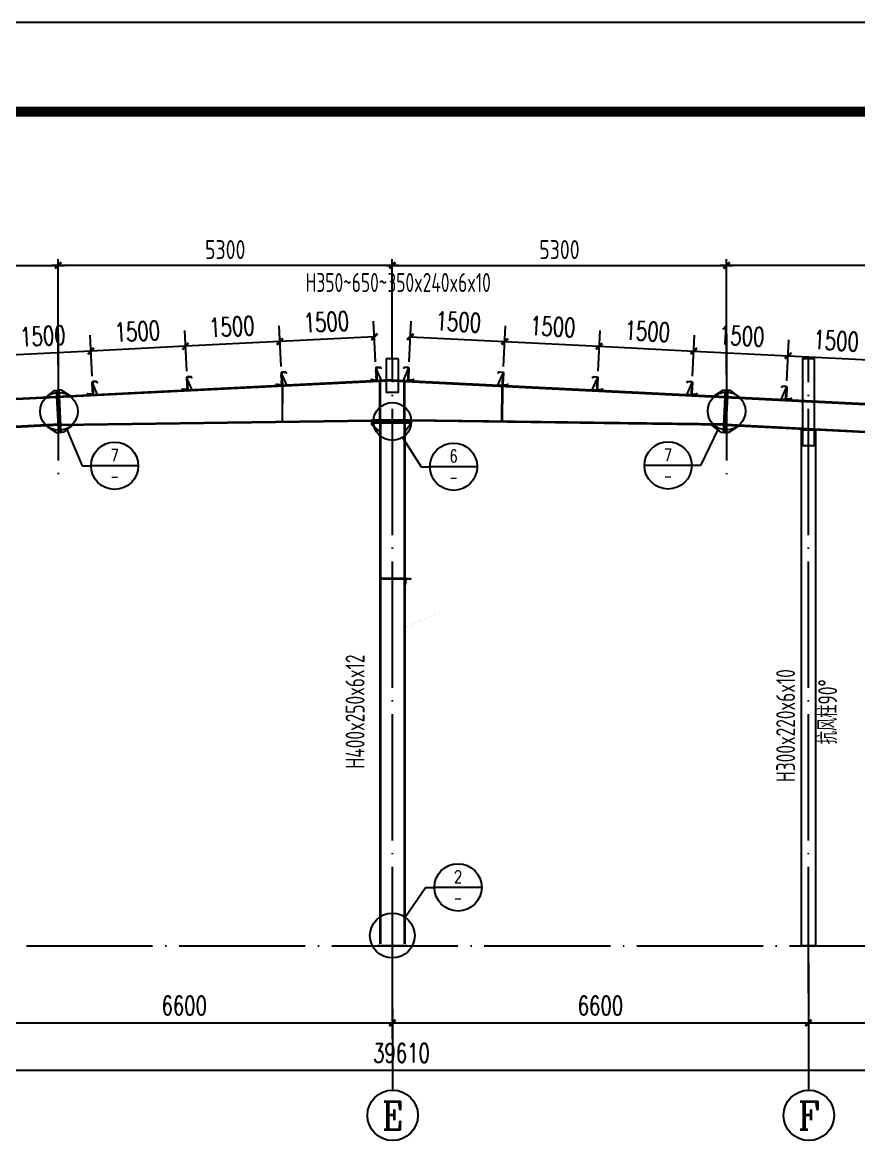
# Model space of a CAD drawing. Extents: x -89996 to 1006241, y -2176 to 440573.
# Drawn here: x 826388 to 839647, y 63995 to 81824 of the extents above; entities that cross this region are included whole.
import ezdxf
from ezdxf.enums import TextEntityAlignment as Align

# ---------------------------------------------------------------- set-up
doc = ezdxf.new("R2010")
doc.units = 0
doc.header["$LTSCALE"] = 1000
doc.header["$MEASUREMENT"] = 0
doc.linetypes.add('DOTE', pattern=[2.42, 2, -0.2, 0.02, -0.2])
for name, color, linetype in [('14', 2, 'Continuous'), ('AXIS', 3, 'Continuous'), ('AXIS_DIM', 3, 'Continuous'), ('AXIS_TEXT', 7, 'Continuous'), ('DIM1', 6, 'Continuous'), ('DOTE', 1, 'DOTE'), ('GL', 150, 'Continuous'), ('GZ', 50, 'Continuous'), ('LT', 27, 'Continuous'), ('PUB_TEXT', 7, 'Continuous'), ('PUB_TITLE', 4, 'Continuous'), ('PZ', 202, 'Continuous'), ('TEXT', 7, 'Continuous'), ('柱子', 30, 'Continuous')]:
    doc.layers.add(name, color=color, linetype=linetype)
doc.styles.add('_TCH_AXIS', font='COMPLEX', dxfattribs={"bigfont": 'GBCBIG'})
doc.styles.add('_TCH_DIM_T3', font='SIMPLEX', dxfattribs={"width": 0.705882, "bigfont": 'GBCBIG'})
doc.styles.add('_TCH_LABEL', font='COMPLEX', dxfattribs={"bigfont": 'GBCBIG'})
doc.styles.add('TSSD_Dimension', font='Tssdeng.shx', dxfattribs={"width": 0.8, "bigfont": 'hztxt.shx'})
doc.styles.add('TSSD_Norm', font='tssdeng.shx', dxfattribs={"bigfont": 'hztxt.shx'})
doc.dimstyles.new('_TCH_ARCH&&100', dxfattribs={"dimtxt": 297.5, "dimasz": 100, "dimexe": 250, "dimexo": 300, "dimgap": 126.25, "dimtad": 1, "dimdec": 0, "dimzin": 0, "dimdsep": 46, "dimtxsty": '_TCH_DIM_T3', "dimblk": 'ARCHTICK', "dimcen": 0.09, "dimclrt": 7, "dimazin": 2, "dimtfac": 1, "dimtdec": 0, "dimtix": 1, "dimtmove": 2, "dimatfit": 3, "dimfxl": 0, "dimtolj": 1, "dimtzin": 0, "dimarcsym": 0})
doc.dimstyles.new('TCH_100_1', dxfattribs={"dimtxt": 297.5, "dimasz": 100, "dimexe": 250, "dimexo": 300, "dimgap": 126.25, "dimtad": 1, "dimdec": 0, "dimzin": 0, "dimdsep": 46, "dimtxsty": '_TCH_DIM_T3', "dimblk": 'ARCHTICK', "dimcen": 0.09, "dimclrd": 126, "dimclre": 126, "dimclrt": 7, "dimazin": 2, "dimtfac": 1, "dimtdec": 0, "dimtix": 1, "dimtmove": 2, "dimatfit": 3, "dimfxl": 0, "dimtolj": 1, "dimtzin": 0, "dimarcsym": 0})
doc.dimstyles.new('TSSD_100_100', dxfattribs={"dimtxt": 300, "dimasz": 100, "dimexe": 100, "dimexo": 250, "dimgap": 100, "dimtad": 1, "dimdec": 0, "dimzin": 0, "dimdsep": 46, "dimtxsty": 'TSSD_Dimension', "dimblk": 'ARCHTICK', "dimcen": 0, "dimdle": 100, "dimclrt": 7, "dimadec": 0, "dimazin": 0, "dimtfac": 1, "dimtdec": 0, "dimtix": 1, "dimtmove": 2, "dimatfit": 3, "dimfxl": 0, "dimtolj": 1, "dimtzin": 0, "dimarcsym": 0})

# ---------------------------------------------------------------- blocks, each defined once
blk = doc.blocks.new('_ArchTick')
at = {"color": 0, "linetype": 'ByBlock', "const_width": 0.4}
blk.add_lwpolyline([(-0.5, -0.5), (0.5, 0.5)], dxfattribs=at)
blk = doc.blocks.new('*D1409')
at = {"layer": 'AXIS_DIM', "color": 0, "lineweight": -2, "transparency": 16777216}
for p, q in [((846754, 77975), (837455, 77975)), ((837555, 76247), (837555, 78075)), ((846654, 76223), (846654, 78075))]:
    blk.add_line(p, q, dxfattribs=at)
at = {"layer": 'Defpoints', "color": 0, "transparency": 16777216}
for p in [(837555, 77975), (837555, 75997, -2), (846654, 75973)]:
    blk.add_point(p, dxfattribs=at)
at = {"layer": 'AXIS_DIM', "color": 0, "lineweight": -2, "transparency": 16777216, "xscale": 100, "yscale": 100, "zscale": 100, "rotation": 180}
blk.add_blockref('_ArchTick', (837555, 77975), dxfattribs=at)
at = {"layer": 'AXIS_DIM', "color": 0, "lineweight": -2, "transparency": 16777216, "xscale": 100, "yscale": 100, "zscale": 100}
blk.add_blockref('_ArchTick', (846654, 77975), dxfattribs=at)
at = {"layer": 'AXIS_DIM', "color": 7, "transparency": 16777216, "insert": (842104, 78225), "char_height": 300, "attachment_point": 5, "style": 'TSSD_Dimension'}
blk.add_mtext('\\A1;9100', dxfattribs=at)
blk = doc.blocks.new('*D1410')
at = {"layer": 'AXIS_DIM', "color": 0, "lineweight": -2, "transparency": 16777216}
for p, q in [((832154, 77975), (837655, 77975)), ((832254, 76499), (832254, 78075)), ((837555, 76247), (837555, 78075))]:
    blk.add_line(p, q, dxfattribs=at)
at = {"layer": 'Defpoints', "color": 0, "transparency": 16777216}
for p in [(837555, 77975), (832254, 76249), (837555, 75997, -2)]:
    blk.add_point(p, dxfattribs=at)
at = {"layer": 'AXIS_DIM', "color": 0, "lineweight": -2, "transparency": 16777216, "xscale": 100, "yscale": 100, "zscale": 100, "rotation": 180}
blk.add_blockref('_ArchTick', (832254, 77975), dxfattribs=at)
at = {"layer": 'AXIS_DIM', "color": 0, "lineweight": -2, "transparency": 16777216, "xscale": 100, "yscale": 100, "zscale": 100}
blk.add_blockref('_ArchTick', (837555, 77975), dxfattribs=at)
at = {"layer": 'AXIS_DIM', "color": 7, "transparency": 16777216, "insert": (834904, 78225), "char_height": 300, "attachment_point": 5, "style": 'TSSD_Dimension'}
blk.add_mtext('\\A1;5300', dxfattribs=at)
blk = doc.blocks.new('4')
at = {"layer": 'LT', "color": 1, "linetype": 'Continuous'}
for p, q in [((1121054, 121886, -8), (1121014, 121884, -8)), ((1121054, 121886, -8), (1121014, 121884, -8)), ((1121058, 121794, -8), (1121019, 121792, -8)), ((1121058, 121794, -8), (1121019, 121792, -8))]:
    blk.add_line(p, q, dxfattribs=at)
at = {"layer": 'LT', "elevation": -8}
blk.add_lwpolyline([(1121032, 121929, -0.414214), (1121041, 121940), (1121097, 121943), (1121111, 121930), (1121113, 121932), (1121098, 121946), (1121038, 121943, 0.414214), (1121028, 121932), (1121037, 121755, -0.414214), (1121028, 121745), (1120972, 121742), (1120958, 121755), (1120956, 121753), (1120971, 121739), (1121031, 121742, 0.414214), (1121040, 121753), (1121032, 121929)], format="xyb", dxfattribs=at)
at = {"layer": 'LT', "elevation": -4}
for points in [[(1121032, 121924), (1121038, 121925), (1121047, 121733), (1121041, 121733)], [(1121038, 121915), (1121047, 121733), (1121117, 121736)]]:
    blk.add_lwpolyline(points, close=True, dxfattribs=at)
at = {"layer": 'LT', "color": 1, "linetype": 'Continuous'}
for points in [[(1121031, 121872, -8), (1121030, 121897, -8), (1121040, 121873, -8), (1121039, 121897, -8)], [(1121031, 121872, -8), (1121030, 121897, -8), (1121040, 121873, -8), (1121039, 121897, -8)], [(1121035, 121805, -8), (1121036, 121781, -8), (1121044, 121806, -8), (1121045, 121781, -8)], [(1121035, 121805, -8), (1121036, 121781, -8), (1121044, 121806, -8), (1121045, 121781, -8)]]:
    blk.add_solid(points, dxfattribs=at)
blk = doc.blocks.new('*D1412')
at = {"color": 126, "lineweight": -2, "transparency": 16777216}
for p, q in [((832519, 76446), (832552, 77092)), ((834017, 76371), (834050, 77017)), ((832539, 76842), (834037, 76767))]:
    blk.add_line(p, q, dxfattribs=at)
at = {"layer": 'Defpoints', "color": 0, "transparency": 16777216}
for p in [(834037, 76767), (832504, 76146, 0), (834002, 76072, 0)]:
    blk.add_point(p, dxfattribs=at)
at = {"color": 126, "lineweight": -2, "transparency": 16777216, "xscale": 100, "yscale": 100, "zscale": 100}
for p, rotation in [((832539, 76842), 177.1375947737439), ((834037, 76767), 357.137594773744)]:
    blk.add_blockref('_ArchTick', p, dxfattribs=dict(at, rotation=rotation))
at = {"color": 7, "transparency": 16777216, "insert": (833302, 77079), "char_height": 297.5, "attachment_point": 5, "rotation": 357.1376, "style": '_TCH_DIM_T3'}
blk.add_mtext('\\A1;1500', dxfattribs=at)
blk = doc.blocks.new('*D1413')
at = {"color": 126, "lineweight": -2, "transparency": 16777216}
for p, q in [((834017, 76371), (834050, 77017)), ((835516, 76296), (835548, 76942)), ((834037, 76767), (835535, 76692))]:
    blk.add_line(p, q, dxfattribs=at)
at = {"layer": 'Defpoints', "color": 0, "transparency": 16777216}
for p in [(835535, 76692), (834002, 76072, 0), (835501, 75997, 0)]:
    blk.add_point(p, dxfattribs=at)
at = {"color": 126, "lineweight": -2, "transparency": 16777216, "xscale": 100, "yscale": 100, "zscale": 100}
for p, rotation in [((834037, 76767), 177.1375947737439), ((835535, 76692), 357.137594773744)]:
    blk.add_blockref('_ArchTick', p, dxfattribs=dict(at, rotation=rotation))
at = {"color": 7, "transparency": 16777216, "insert": (834800, 77004), "char_height": 297.5, "attachment_point": 5, "rotation": 357.1376, "style": '_TCH_DIM_T3'}
blk.add_mtext('\\A1;1500', dxfattribs=at)
blk = doc.blocks.new('*D1414')
at = {"color": 126, "lineweight": -2, "transparency": 16777216}
for p, q in [((835516, 76296), (835548, 76942)), ((837014, 76221), (837046, 76867)), ((835535, 76692), (837034, 76617))]:
    blk.add_line(p, q, dxfattribs=at)
at = {"layer": 'Defpoints', "color": 0, "transparency": 16777216}
for p in [(837034, 76617), (835501, 75997, 0), (836999, 75922, 0)]:
    blk.add_point(p, dxfattribs=at)
at = {"color": 126, "lineweight": -2, "transparency": 16777216, "xscale": 100, "yscale": 100, "zscale": 100}
for p, rotation in [((835535, 76692), 177.1375947737439), ((837034, 76617), 357.137594773744)]:
    blk.add_blockref('_ArchTick', p, dxfattribs=dict(at, rotation=rotation))
at = {"color": 7, "transparency": 16777216, "insert": (836298, 76929), "char_height": 297.5, "attachment_point": 5, "rotation": 357.1376, "style": '_TCH_DIM_T3'}
blk.add_mtext('\\A1;1500', dxfattribs=at)
blk = doc.blocks.new('*D1415')
at = {"color": 126, "lineweight": -2, "transparency": 16777216}
for p, q in [((837014, 76221), (837046, 76867)), ((838512, 76146), (838544, 76792)), ((837034, 76617), (838532, 76542))]:
    blk.add_line(p, q, dxfattribs=at)
at = {"layer": 'Defpoints', "color": 0, "transparency": 16777216}
for p in [(838532, 76542), (836999, 75922, 0), (838497, 75847, 0)]:
    blk.add_point(p, dxfattribs=at)
at = {"color": 126, "lineweight": -2, "transparency": 16777216, "xscale": 100, "yscale": 100, "zscale": 100}
for p, rotation in [((837034, 76617), 177.1375947737439), ((838532, 76542), 357.137594773744)]:
    blk.add_blockref('_ArchTick', p, dxfattribs=dict(at, rotation=rotation))
at = {"color": 7, "transparency": 16777216, "insert": (837796, 76855), "char_height": 297.5, "attachment_point": 5, "rotation": 357.1376, "style": '_TCH_DIM_T3'}
blk.add_mtext('\\A1;1500', dxfattribs=at)
blk = doc.blocks.new('*D1416')
at = {"color": 126, "lineweight": -2, "transparency": 16777216}
for p, q in [((838512, 76146), (838544, 76792)), ((840010, 76072), (840042, 76717)), ((838532, 76542), (840030, 76468))]:
    blk.add_line(p, q, dxfattribs=at)
at = {"layer": 'Defpoints', "color": 0, "transparency": 16777216}
for p in [(840030, 76468), (838497, 75847, 0), (839995, 75772, 0)]:
    blk.add_point(p, dxfattribs=at)
at = {"color": 126, "lineweight": -2, "transparency": 16777216, "xscale": 100, "yscale": 100, "zscale": 100}
for p, rotation in [((838532, 76542), 177.1375947737439), ((840030, 76468), 357.137594773744)]:
    blk.add_blockref('_ArchTick', p, dxfattribs=dict(at, rotation=rotation))
at = {"color": 7, "transparency": 16777216, "insert": (839294, 76780), "char_height": 297.5, "attachment_point": 5, "rotation": 357.1376, "style": '_TCH_DIM_T3'}
blk.add_mtext('\\A1;1500', dxfattribs=at)
blk = doc.blocks.new('*D1427')
at = {"layer": 'AXIS_DIM', "color": 0, "lineweight": -2, "transparency": 16777216}
for p, q in [((816654, 77975), (827054, 77975)), ((816754, 76262), (816754, 78075)), ((826954, 76406), (826954, 78075))]:
    blk.add_line(p, q, dxfattribs=at)
at = {"layer": 'Defpoints', "color": 0, "transparency": 16777216}
for p in [(826954, 77975), (826954, 76156, 4), (816754, 76012, -3)]:
    blk.add_point(p, dxfattribs=at)
at = {"layer": 'AXIS_DIM', "color": 0, "lineweight": -2, "transparency": 16777216, "xscale": 100, "yscale": 100, "zscale": 100, "rotation": 180}
blk.add_blockref('_ArchTick', (816754, 77975), dxfattribs=at)
at = {"layer": 'AXIS_DIM', "color": 0, "lineweight": -2, "transparency": 16777216, "xscale": 100, "yscale": 100, "zscale": 100}
blk.add_blockref('_ArchTick', (826954, 77975), dxfattribs=at)
at = {"layer": 'AXIS_DIM', "color": 7, "transparency": 16777216, "insert": (821854, 78225), "char_height": 300, "attachment_point": 5, "style": 'TSSD_Dimension'}
blk.add_mtext('\\A1;10200', dxfattribs=at)
blk = doc.blocks.new('*D1428')
at = {"layer": 'AXIS_DIM', "color": 0, "lineweight": -2, "transparency": 16777216}
for p, q in [((832354, 77975), (826854, 77975)), ((826954, 76406), (826954, 78075)), ((832254, 76499), (832254, 78075))]:
    blk.add_line(p, q, dxfattribs=at)
at = {"layer": 'Defpoints', "color": 0, "transparency": 16777216}
for p in [(826954, 77975), (826954, 76156, 4), (832254, 76249)]:
    blk.add_point(p, dxfattribs=at)
at = {"layer": 'AXIS_DIM', "color": 0, "lineweight": -2, "transparency": 16777216, "xscale": 100, "yscale": 100, "zscale": 100, "rotation": 180}
blk.add_blockref('_ArchTick', (826954, 77975), dxfattribs=at)
at = {"layer": 'AXIS_DIM', "color": 0, "lineweight": -2, "transparency": 16777216, "xscale": 100, "yscale": 100, "zscale": 100}
blk.add_blockref('_ArchTick', (832254, 77975), dxfattribs=at)
at = {"layer": 'AXIS_DIM', "color": 7, "transparency": 16777216, "insert": (829604, 78225), "char_height": 300, "attachment_point": 5, "style": 'TSSD_Dimension'}
blk.add_mtext('\\A1;5300', dxfattribs=at)
blk = doc.blocks.new('*D1430')
at = {"color": 126, "lineweight": -2, "transparency": 16777216}
for p, q in [((831989, 76446), (831957, 77092)), ((830491, 76371), (830459, 77017)), ((831969, 76842), (830471, 76767))]:
    blk.add_line(p, q, dxfattribs=at)
at = {"layer": 'Defpoints', "color": 0, "transparency": 16777216}
for p in [(830471, 76767), (832004, 76146, 0), (830506, 76072, 0)]:
    blk.add_point(p, dxfattribs=at)
at = {"color": 126, "lineweight": -2, "transparency": 16777216, "xscale": 100, "yscale": 100, "zscale": 100}
for p, rotation in [((831969, 76842), 2.862405226256115), ((830471, 76767), 182.8624052262561)]:
    blk.add_blockref('_ArchTick', p, dxfattribs=dict(at, rotation=rotation))
at = {"color": 7, "transparency": 16777216, "insert": (831207, 77079), "char_height": 297.5, "attachment_point": 5, "rotation": 2.8624, "style": '_TCH_DIM_T3'}
blk.add_mtext('\\A1;1500', dxfattribs=at)
blk = doc.blocks.new('*D1431')
at = {"color": 126, "lineweight": -2, "transparency": 16777216}
for p, q in [((828993, 76296), (828961, 76942)), ((830491, 76371), (830459, 77017)), ((830471, 76767), (828973, 76692))]:
    blk.add_line(p, q, dxfattribs=at)
at = {"layer": 'Defpoints', "color": 0, "transparency": 16777216}
for p in [(828973, 76692), (829008, 75997, 0), (830506, 76072, 0)]:
    blk.add_point(p, dxfattribs=at)
at = {"color": 126, "lineweight": -2, "transparency": 16777216, "xscale": 100, "yscale": 100, "zscale": 100}
for p, rotation in [((828973, 76692), 182.8624052262561), ((830471, 76767), 2.862405226256115)]:
    blk.add_blockref('_ArchTick', p, dxfattribs=dict(at, rotation=rotation))
at = {"color": 7, "transparency": 16777216, "insert": (829709, 77004), "char_height": 297.5, "attachment_point": 5, "rotation": 2.8624, "style": '_TCH_DIM_T3'}
blk.add_mtext('\\A1;1500', dxfattribs=at)
blk = doc.blocks.new('*D1432')
at = {"color": 126, "lineweight": -2, "transparency": 16777216}
for p, q in [((827495, 76221), (827463, 76867)), ((828993, 76296), (828961, 76942)), ((828973, 76692), (827475, 76617))]:
    blk.add_line(p, q, dxfattribs=at)
at = {"layer": 'Defpoints', "color": 0, "transparency": 16777216}
for p in [(827475, 76617), (829008, 75997, 0), (827510, 75922, 0)]:
    blk.add_point(p, dxfattribs=at)
at = {"color": 126, "lineweight": -2, "transparency": 16777216, "xscale": 100, "yscale": 100, "zscale": 100}
for p, rotation in [((827475, 76617), 182.8624052262561), ((828973, 76692), 2.862405226256115)]:
    blk.add_blockref('_ArchTick', p, dxfattribs=dict(at, rotation=rotation))
at = {"color": 7, "transparency": 16777216, "insert": (828210, 76929), "char_height": 297.5, "attachment_point": 5, "rotation": 2.8624, "style": '_TCH_DIM_T3'}
blk.add_mtext('\\A1;1500', dxfattribs=at)
blk = doc.blocks.new('*D1433')
at = {"color": 126, "lineweight": -2, "transparency": 16777216}
for p, q in [((827495, 76221), (827463, 76867)), ((825997, 76146), (825964, 76792)), ((827475, 76617), (825977, 76542))]:
    blk.add_line(p, q, dxfattribs=at)
at = {"layer": 'Defpoints', "color": 0, "transparency": 16777216}
for p in [(825977, 76542), (826012, 75847, 0), (827510, 75922, 0)]:
    blk.add_point(p, dxfattribs=at)
at = {"color": 126, "lineweight": -2, "transparency": 16777216, "xscale": 100, "yscale": 100, "zscale": 100}
for p, rotation in [((827475, 76617), 2.862405226256115), ((825977, 76542), 182.8624052262561)]:
    blk.add_blockref('_ArchTick', p, dxfattribs=dict(at, rotation=rotation))
at = {"color": 7, "transparency": 16777216, "insert": (826712, 76855), "char_height": 297.5, "attachment_point": 5, "rotation": 2.8624, "style": '_TCH_DIM_T3'}
blk.add_mtext('\\A1;1500', dxfattribs=at)
blk = doc.blocks.new('*D2720')
at = {"layer": 'AXIS', "color": 0, "lineweight": -2, "transparency": 16777216}
for p, q in [((812594, 66762), (812594, 64968)), ((852204, 66762), (852204, 64968)), ((812594, 65218), (852204, 65218))]:
    blk.add_line(p, q, dxfattribs=at)
at = {"layer": 'Defpoints', "color": 0, "transparency": 16777216}
for p in [(812594, 67062), (852204, 67062), (852204, 65218)]:
    blk.add_point(p, dxfattribs=at)
at = {"layer": 'AXIS', "color": 0, "lineweight": -2, "transparency": 16777216, "xscale": 100, "yscale": 100, "zscale": 100, "rotation": 180}
blk.add_blockref('_ArchTick', (812594, 65218), dxfattribs=at)
at = {"layer": 'AXIS', "color": 0, "lineweight": -2, "transparency": 16777216, "xscale": 100, "yscale": 100, "zscale": 100}
blk.add_blockref('_ArchTick', (852204, 65218), dxfattribs=at)
at = {"layer": 'AXIS', "color": 7, "transparency": 16777216, "insert": (832399, 65493), "char_height": 297.5, "attachment_point": 5, "style": '_TCH_DIM_T3'}
blk.add_mtext('\\A1;39610', dxfattribs=at)
blk = doc.blocks.new('*D2723')
at = {"layer": 'AXIS', "color": 0, "lineweight": -2, "transparency": 16777216}
for p, q in [((825654, 66918), (825654, 65719)), ((832254, 66918), (832254, 65719)), ((825654, 65969), (832254, 65969))]:
    blk.add_line(p, q, dxfattribs=at)
at = {"layer": 'Defpoints', "color": 0, "transparency": 16777216}
for p in [(825654, 67218), (832254, 67218), (832254, 65969)]:
    blk.add_point(p, dxfattribs=at)
at = {"layer": 'AXIS', "color": 0, "lineweight": -2, "transparency": 16777216, "xscale": 100, "yscale": 100, "zscale": 100, "rotation": 180}
blk.add_blockref('_ArchTick', (825654, 65969), dxfattribs=at)
at = {"layer": 'AXIS', "color": 0, "lineweight": -2, "transparency": 16777216, "xscale": 100, "yscale": 100, "zscale": 100}
blk.add_blockref('_ArchTick', (832254, 65969), dxfattribs=at)
at = {"layer": 'AXIS', "color": 7, "transparency": 16777216, "insert": (828954, 66244), "char_height": 297.5, "attachment_point": 5, "style": '_TCH_DIM_T3'}
blk.add_mtext('\\A1;6600', dxfattribs=at)
blk = doc.blocks.new('*D2724')
at = {"layer": 'AXIS', "color": 0, "lineweight": -2, "transparency": 16777216}
for p, q in [((832254, 66918), (832254, 65719)), ((838854, 66918), (838854, 65719)), ((832254, 65969), (838854, 65969))]:
    blk.add_line(p, q, dxfattribs=at)
at = {"layer": 'Defpoints', "color": 0, "transparency": 16777216}
for p in [(832254, 67218), (838854, 67218), (838854, 65969)]:
    blk.add_point(p, dxfattribs=at)
at = {"layer": 'AXIS', "color": 0, "lineweight": -2, "transparency": 16777216, "xscale": 100, "yscale": 100, "zscale": 100, "rotation": 180}
blk.add_blockref('_ArchTick', (832254, 65969), dxfattribs=at)
at = {"layer": 'AXIS', "color": 0, "lineweight": -2, "transparency": 16777216, "xscale": 100, "yscale": 100, "zscale": 100}
blk.add_blockref('_ArchTick', (838854, 65969), dxfattribs=at)
at = {"layer": 'AXIS', "color": 7, "transparency": 16777216, "insert": (835554, 66244), "char_height": 297.5, "attachment_point": 5, "style": '_TCH_DIM_T3'}
blk.add_mtext('\\A1;6600', dxfattribs=at)
blk = doc.blocks.new('*D2725')
at = {"layer": 'AXIS', "color": 0, "lineweight": -2, "transparency": 16777216}
for p, q in [((838854, 66918), (838854, 65719)), ((845454, 66918), (845454, 65719)), ((838854, 65969), (845454, 65969))]:
    blk.add_line(p, q, dxfattribs=at)
at = {"layer": 'Defpoints', "color": 0, "transparency": 16777216}
for p in [(838854, 67218), (845454, 67218), (845454, 65969)]:
    blk.add_point(p, dxfattribs=at)
at = {"layer": 'AXIS', "color": 0, "lineweight": -2, "transparency": 16777216, "xscale": 100, "yscale": 100, "zscale": 100, "rotation": 180}
blk.add_blockref('_ArchTick', (838854, 65969), dxfattribs=at)
at = {"layer": 'AXIS', "color": 0, "lineweight": -2, "transparency": 16777216, "xscale": 100, "yscale": 100, "zscale": 100}
blk.add_blockref('_ArchTick', (845454, 65969), dxfattribs=at)
at = {"layer": 'AXIS', "color": 7, "transparency": 16777216, "insert": (842154, 66244), "char_height": 297.5, "attachment_point": 5, "style": '_TCH_DIM_T3'}
blk.add_mtext('\\A1;6600', dxfattribs=at)

msp = doc.modelspace()

# ---------------------------------------------------------------- linework, layer by layer
for points in [[(830514.95, 76059.97), (830506.46, 76059.54), (830505.28, 75501.79), (830513.77, 75501.76)], [(833993.66, 76059.97), (834002.16, 76059.54), (833998.11, 75502.05), (833989.62, 75502.02)]]:
    msp.add_lwpolyline(points, close=True)
at = {"layer": '14', "const_width": 0.45}
for points, elevation in [([(832068.31, 72691.34), (832440.31, 72691.34)], 3.98), ([(832440.31, 72681.34), (832068.31, 72681.34)], 3.98), ([(833004.31, 72691.34), (832454.31, 72691.34)], 3.84), ([(832454.31, 72691.34), (832454.31, 72681.34)], 3.84), ([(832454.31, 72241.34), (832454.31, 72681.34)], 3.84), ([(832454.31, 72681.34), (833004.31, 72681.34)], 3.84), ([(832454.31, 72681.34), (833004.31, 72681.34)], 3.84), ([(832799.31, 72681.34), (832799.31, 72385.62)], 3.84), ([(832809.31, 72389.8), (832809.31, 72681.34)], 3.84), ([(833004.31, 72691.34), (833004.31, 72471.34)], 3.84), ([(833004.31, 72471.34), (832454.31, 72241.34)], 3.84), ([(833004.31, 72471.34), (832454.31, 72241.34)], 3.84), ([(832454.31, 72231.34), (833004.31, 72461.34)], 3.84), ([(832799.31, 72385.62), (832809.31, 72389.8)], 3.84), ([(833004.31, 72461.34), (833004.31, 72471.34)], 3.84), ([(832068.31, 72241.34), (832440.31, 72241.34)], 3.98), ([(832440.31, 72231.34), (832068.31, 72231.34)], 3.98), ([(832454.31, 72241.34), (832454.31, 72231.34)], 3.84)]:
    msp.add_lwpolyline(points, dxfattribs=dict(at, elevation=elevation))
at = {"layer": 'AXIS'}
for p, q in [((827084.68, 75385.09), (827336.68, 74798.57)), ((832415.21, 75248.05), (832710.74, 74783.84)), ((837425.41, 75396.07), (837141.37, 74803.56)), ((827336.68, 74798.57), (827475.38, 74798.57)), ((828225.38, 74798.57), (827475.38, 74798.57)), ((832710.74, 74783.84), (832849.8, 74783.84)), ((833599.8, 74783.84), (832849.8, 74783.84)), ((837002.67, 74803.56), (836252.67, 74803.56)), ((837141.37, 74803.56), (837002.67, 74803.56)), ((832456.21, 67645.63), (832782.33, 68117.12)), ((832782.33, 68117.12), (832921.03, 68117.12)), ((833671.03, 68117.12), (832921.03, 68117.12)), ((832254.31, 66187.41), (832254.31, 64906.68)), ((838854.31, 66187.41), (838854.31, 64906.68))]:
    msp.add_line(p, q, dxfattribs=at)
for centre, radius in [((826966.41, 75660.37), 299.62), ((837554.92, 75666.25), 299.62), ((832254.31, 75500.8), 299.62), ((827850.38, 74798.57), 375), ((833224.8, 74783.84), 375), ((836627.67, 74803.56), 375), ((833296.03, 68117.12), 375), ((832254.31, 67353.75), 354.91), ((832259.54, 64503.53), 400), ((838859.54, 64503.53), 400)]:
    msp.add_circle(centre, radius, dxfattribs=at)
at = {"layer": 'DIM1'}
for p, q in [((832440.31, 73011.34, 3.48), (832068.31, 73011.34, 3.98)), ((832440.31, 73001.34, 3.48), (832068.31, 73001.34, 3.98))]:
    msp.add_line(p, q, dxfattribs=at)
at = {"layer": 'DIM1', "elevation": 3.84}
msp.add_lwpolyline([(832454.31, 73011.34), (832544.31, 73011.34), (832544.31, 73006.01, -0.41421356), (832541.64, 73003.34), (832472.31, 73003.34, 0.41421356), (832462.31, 72993.34), (832462.31, 72924.01, -0.41421356), (832459.64, 72921.34), (832454.31, 72921.34), (832454.31, 73011.34)], format="xyb", dxfattribs=at)
at = {"layer": 'DOTE'}
for p, q in [((826954.31, 76884.18, 3.99), (826954.31, 74654.06, 3.99)), ((837554.5, 76884.1, 0), (837554.5, 74653.98, 0)), ((832254.31, 66441.35, 3.97), (832254.31, 76491.24, 3.99)), ((838854.31, 66441.35, 3.97), (838854.31, 76493.42, 3.99)), ((811933.05, 67191.35, 4.01), (852795.65, 67191.32, 3.99))]:
    msp.add_line(p, q, dxfattribs=at)
at = {"layer": 'GL', "extrusion": (0.000390955, 1.93016e-05, 1)}
for p, q in [((832254.29, 76146.93), (813313.09, 75199.87)), ((832254.31, 76158.95, 0), (813313.1, 75211.89, 0)), ((826977.63, 75456.06, -0.92), (816776.53, 74927.12, -10.55)), ((826977.61, 75444.05, -0.92), (816777.11, 74915.13, -10.55))]:
    msp.add_line(p, q, dxfattribs=at)
at = {"layer": 'GL', "extrusion": (-0.000390955, 1.93016e-05, 1)}
for p, q in [((832254.31, 76158.95, 0), (851697.99, 75186.76, 0)), ((832254.32, 76146.93), (851697.99, 75174.75)), ((837531.22, 75444.58, -2.7), (846655.86, 74971.29, 0)), ((837531.84, 75456.56, -2.7), (846656.44, 74983.27, 0))]:
    msp.add_line(p, q, dxfattribs=at)
at = {"layer": 'GL'}
for p, q in [((826977.61, 75444.05, -0.92), (831925.76, 75508.71, 4.08)), ((826979.17, 75454.35, 4.08), (831925.76, 75520.8, 4.08)), ((826979.17, 75454.35, 4.08), (831925.76, 75520.8, 4.08)), ((837531.2, 75456.5, -2.7), (832536.12, 75520.8, 7.95)), ((837531.2, 75456.5, -2.7), (832536.12, 75520.8, 7.95)), ((837531.22, 75444.58, -2.7), (832536.12, 75508.71, 7.95)), ((837531.22, 75444.58, -2.7), (832536.12, 75508.71, 7.95))]:
    msp.add_line(p, q, dxfattribs=at)
at = {"layer": 'GZ'}
for p, q in [((832054.31, 75520.8, 3.99), (832054.31, 76134.43, 3.91)), ((832054.31, 75520.8, 3.99), (832054.31, 76134.43, 3.91)), ((832068.31, 75520.8, 3.99), (832068.31, 76135.13, 3.91)), ((832068.31, 75520.8, 3.99), (832068.31, 76135.13, 3.91)), ((832440.31, 75520.8, 3.99), (832440.31, 76135.13, 3.92)), ((832440.31, 75520.8, 3.99), (832440.31, 76135.13, 3.92)), ((832454.31, 75520.8, 3.99), (832454.31, 76134.43, 3.92)), ((832454.31, 75520.8, 3.99), (832454.31, 76134.43, 3.92)), ((832054.31, 75480.8, 3.99), (832054.31, 67216.32, 3.97)), ((832068.31, 75480.8, 3.99), (832068.31, 67216.32, 3.97)), ((832440.31, 75480.8, 3.99), (832440.31, 67216.32, 3.97)), ((832454.31, 75480.8, 3.99), (832454.31, 67216.32, 3.97))]:
    msp.add_line(p, q, dxfattribs=at)
at = {"layer": 'GZ', "elevation": 4.02}
msp.add_lwpolyline([(838964.31, 67191.33), (838744.31, 67191.33), (838744.31, 75366.95), (838964.31, 75366.95)], close=True, dxfattribs=at)
at = {"layer": 'LT', "elevation": 3.99}
for points in [[(832351.39, 76493.42), (832157.22, 76493.42), (832157.22, 75964.99), (832351.39, 75964.99)], [(838951.39, 76493.42), (838757.22, 76493.42), (838757.22, 75120.07), (838951.39, 75120.07)]]:
    msp.add_lwpolyline(points, close=True, dxfattribs=at)
at = {"layer": 'PUB_TITLE'}
msp.add_lwpolyline([(802635.37, 18823.61), (891735.37, 18823.61), (891735.37, 81823.61), (802635.37, 81823.61)], close=True, dxfattribs=at)
at = {"layer": 'PUB_TITLE', "const_width": 159.09}
msp.add_lwpolyline([(804933.35, 19530.68), (804933.35, 80409.47), (890321.23, 80409.47), (890321.23, 19530.68)], close=True, dxfattribs=at)
at = {"layer": 'PZ', "extrusion": (0.001015, -0.01107, 0.999938)}
for p, q in [((826889.22, 75990.68, 5.23), (826760.58, 75884.26, 2.75)), ((826889.22, 75990.68, 5.23), (826760.58, 75884.26, 2.75)), ((826889.22, 75990.68, 5.23), (826929.16, 75992.75, 5.21)), ((826889.22, 75990.68, 5.23), (826929.16, 75992.75, 5.21)), ((827009.06, 75996.89, 5.18), (826969.11, 75994.82, 5.2)), ((827009.06, 75996.89, 5.18), (826969.11, 75994.82, 5.2)), ((827009.06, 75996.89, 5.18), (827147.03, 75904.35, 4.47)), ((827009.06, 75996.89, 5.18), (827153.65, 75903.92, 2.75)), ((826923.76, 75323.81, 2.17), (826787.46, 75416.93, -2.39)), ((826923.76, 75323.81, 2.17), (826963.71, 75325.88, 2.15)), ((826923.76, 75323.81, 2.17), (826963.71, 75325.88, 2.15)), ((827043.6, 75330.02, 2.12), (827003.66, 75327.95, 2.13)), ((827043.6, 75330.02, 2.12), (827003.66, 75327.95, 2.13))]:
    msp.add_line(p, q, dxfattribs=at)
at = {"layer": 'PZ', "extrusion": (-0.001015, -0.01107, 0.999938)}
for p, q in [((837499.75, 75996.88, 1.19), (837355.15, 75903.91, -1.24)), ((837499.75, 75996.88, 1.19), (837361.78, 75904.34, 0.47)), ((837499.75, 75996.88, 1.19), (837539.7, 75994.81, 1.21)), ((837499.75, 75996.88, 1.19), (837539.7, 75994.81, 1.21)), ((837619.59, 75990.67, 1.24), (837579.64, 75992.74, 1.22)), ((837619.59, 75990.67, 1.24), (837579.64, 75992.74, 1.22)), ((837619.59, 75990.67, 1.24), (837748.23, 75884.25, -1.24)), ((837619.59, 75990.67, 1.24), (837748.23, 75884.25, -1.24)), ((837585.04, 75323.8, -1.82), (837721.35, 75416.92, -6.38)), ((837465.2, 75330.01, -1.87), (837505.15, 75327.94, -1.86)), ((837465.2, 75330.01, -1.87), (837505.15, 75327.94, -1.86)), ((837585.04, 75323.8, -1.82), (837545.1, 75325.87, -1.84)), ((837585.04, 75323.8, -1.82), (837545.1, 75325.87, -1.84))]:
    msp.add_line(p, q, dxfattribs=at)
at = {"layer": 'PZ', "extrusion": (0.000134453, -0.011116, 0.999938)}
msp.add_line((827043.6, 75330.02, 2.17), (827188.61, 75443.72, 1.54), dxfattribs=at)
at = {"layer": 'PZ'}
for p, q in [((831925.76, 75520.8, 4.08), (831925.76, 75480.8, 4.08)), ((832536.12, 75520.8, 7.95), (831925.76, 75520.8, 4.08)), ((831925.76, 75520.8, 4.08), (831925.76, 75480.8, 4.08)), ((831925.76, 75500.8, 4.08), (832536.12, 75500.8, 7.95)), ((831925.76, 75480.8, 4.08), (832536.12, 75480.8, 7.95)), ((831925.76, 75480.8, 4.08), (831925.76, 75450.8, 4.08)), ((831925.76, 75450.8, 4.08), (832054.31, 75336.75, 3.99)), ((832536.71, 75450.8, 7.95), (832454.31, 75333.25, 3.99)), ((832536.12, 75520.8, 7.95), (832536.12, 75480.8, 7.95)), ((832536.12, 75480.8, 7.95), (832536.71, 75450.8, 7.95)), ((832536.12, 75480.8, 7.95), (832536.71, 75450.8, 7.95))]:
    msp.add_line(p, q, dxfattribs=at)
at = {"layer": 'PZ', "extrusion": (-0.000134453, -0.011116, 0.999938)}
msp.add_line((837465.21, 75330.01, -1.82), (837320.19, 75443.71, -2.45), dxfattribs=at)
at = {"layer": 'PZ', "extrusion": (0.001015, -0.01107, 0.999938), "elevation": 3.13}
for points in [[(826983.26, 75331.61), (826963.28, 75330.58), (826928.73, 75997.44), (826948.7, 75998.48)], [(826983.26, 75331.61), (826963.28, 75330.58), (826928.73, 75997.44), (826948.7, 75998.48)], [(826983.26, 75331.61), (827003.23, 75332.65), (826968.68, 75999.51), (826948.7, 75998.48)], [(826983.26, 75331.61), (827003.23, 75332.65), (826968.68, 75999.51), (826948.7, 75998.48)]]:
    msp.add_lwpolyline(points, close=True, dxfattribs=at)
at = {"layer": 'PZ', "extrusion": (-0.001015, -0.01107, 0.999938), "elevation": -1688.74}
for points in [[(837524.69, 75312.86), (837504.72, 75313.89), (837539.27, 75980.76), (837559.24, 75979.72)], [(837524.69, 75312.86), (837504.72, 75313.89), (837539.27, 75980.76), (837559.24, 75979.72)], [(837524.69, 75312.86), (837544.66, 75311.82), (837579.21, 75978.69), (837559.24, 75979.72)], [(837524.69, 75312.86), (837544.66, 75311.82), (837579.21, 75978.69), (837559.24, 75979.72)]]:
    msp.add_lwpolyline(points, close=True, dxfattribs=at)
at = {"layer": 'PZ', "const_width": 2.25}
for points, elevation in [([(832029.31, 67191.32), (832479.31, 67191.28), (832479.31, 67216.28), (832029.31, 67216.32)], 3.97), ([(832261.31, 67391.3), (832247.31, 67391.3), (832247.31, 67216.3), (832261.31, 67216.3)], 3.94)]:
    msp.add_lwpolyline(points, close=True, dxfattribs=dict(at, elevation=elevation))
at = {"layer": '柱子', "const_width": 0.45, "elevation": 3.98}
msp.add_lwpolyline([(832068.31, 72691.34), (832440.31, 72691.34)], dxfattribs=at)

# ---------------------------------------------------------------- block references
at = {"extrusion": (0.000390955, 1.93016e-05, 1), "rotation": 359.9280376252666}
for p in [(-289188.46, -44178.03, 342.63), (-293688.75, -44403.05, 342.63), (-292188.65, -44328.04, 342.63), (-290688.56, -44253.04, 342.63)]:
    msp.add_blockref('4', p, dxfattribs=at)
at = {"extrusion": (-0.000390955, 1.93016e-05, 1), "xscale": -1, "rotation": 0.07196237465235455}
for p in [(1953697.74, -44178.06, -319.54), (1955195.87, -44252.97, -320.13), (1956694, -44327.87, -320.72), (1958192.13, -44402.78, -321.3), (1959690.26, -44477.68, -321.89)]:
    msp.add_blockref('4', p, dxfattribs=at)

# ---------------------------------------------------------------- texts
at = {"layer": 'AXIS_TEXT', "style": '_TCH_AXIS'}
for s, p, p2 in [('E', (832089.85, 64280.81), (832429.23, 64280.81)), ('F', (838689.85, 64280.81), (839029.23, 64280.81))]:
    msp.add_text(s, height=445.44, dxfattribs=at).set_placement(p, p2, align=Align.FIT)
at = {"layer": 'PUB_TEXT', "style": '_TCH_LABEL'}
for s, p, p2 in [('7', (827785.13, 74867.98), (827915.63, 74867.98)), ('7', (836562.42, 74872.97), (836692.93, 74872.97)), ('6', (833159.55, 74853.25), (833290.05, 74853.25)), ('2', (833230.78, 68186.53), (833361.28, 68186.53))]:
    msp.add_text(s, height=195.75, dxfattribs=at).set_placement(p, p2, align=Align.FIT)
at = {"layer": 'PUB_TEXT', "style": '_TCH_LABEL', "width": 0.777778}
for p, p2 in [((827785.13, 74533.41), (827915.63, 74533.41)), ((833159.55, 74518.67), (833290.05, 74518.67)), ((836562.42, 74538.4), (836692.93, 74538.4)), ((833230.78, 67851.95), (833361.28, 67851.95))]:
    msp.add_text('-', height=195.75, dxfattribs=at).set_placement(p, p2, align=Align.FIT)
at = {"layer": 'TEXT', "width": 0.7}
for s, rotation, style, p in [('H350~650~350x240x6x10', 360, 'TSSD_Dimension', (830877.05, 77552.93, -2.58)), ('H400x250x6x12', 90, 'TSSD_Norm', (831812.84, 69998.17, -2.24)), ('H300x220x6x10', 90, 'TSSD_Norm', (838641.69, 69784.32, 3.57)), ('抗风柱90°', 90, 'TSSD_Norm', (839307.64, 70385.82, 4.02))]:
    msp.add_text(s, height=300, rotation=rotation, dxfattribs=dict(at, style=style)).set_placement(p)

# ---------------------------------------------------------------- dimensions: what is measured, and where the dimension line sits
for base, p1, p2, angle, picture, middle in [((828973.23, 76692.23), (830506.14, 76071.54, 0), (829008.01, 75996.63, 0), 2.862405, '*D1431', (829708.56, 77004.34)), ((830471.36, 76767.14), (832004.27, 76146.45, 0), (830506.14, 76071.54, 0), 2.862405, '*D1430', (831206.69, 77079.25)), ((834037.26, 76767.14), (832504.35, 76146.45, 0), (834002.48, 76071.54, 0), 177.137595, '*D1412', (833301.93, 77079.25)), ((835535.39, 76692.23), (834002.48, 76071.54, 0), (835500.61, 75996.63, 0), 177.137595, '*D1413', (834800.06, 77004.34)), ((825976.97, 76542.42), (827509.88, 75921.73, 0), (826011.75, 75846.82, 0), 2.862405, '*D1433', (826712.3, 76854.53)), ((827475.1, 76617.33), (829008.01, 75996.63, 0), (827509.88, 75921.73, 0), 2.862405, '*D1432', (828210.43, 76929.44)), ((837033.52, 76617.33), (835500.61, 75996.63, 0), (836998.74, 75921.73, 0), 177.137595, '*D1414', (836298.18, 76929.44)), ((838531.64, 76542.42), (836998.74, 75921.73, 0), (838496.86, 75846.82, 0), 177.137595, '*D1415', (837796.31, 76854.53)), ((840029.77, 76467.51), (838496.86, 75846.82, 0), (839994.99, 75771.9, 0), 177.137595, '*D1416', (839294.44, 76779.62))]:
    dim = msp.add_linear_dim(base=base, p1=p1, p2=p2, angle=angle, dimstyle='TCH_100_1')
    dim.commit()
    dim.dimension.update_dxf_attribs({"geometry": picture, "text_midpoint": middle})
at = {"layer": 'AXIS'}
for p1, p2, distance, picture, middle in [((825654.31, 67218.42), (832254.31, 67218.42), -1249.33, '*D2723', (828954.31, 66244.09)), ((832254.31, 67218.42), (838854.31, 67218.42), -1249.33, '*D2724', (835554.31, 66244.09)), ((838854.31, 67218.42), (845454.31, 67218.42), -1249.33, '*D2725', (842154.31, 66244.09)), ((812594.31, 67061.66), (852204.05, 67061.66), -1843.35, '*D2720', (832399.18, 65493.31))]:
    dim = msp.add_aligned_dim(p1=p1, p2=p2, distance=distance, dimstyle='_TCH_ARCH&&100', dxfattribs=at)
    dim.commit()
    dim.dimension.update_dxf_attribs({"geometry": picture, "text_midpoint": middle})
at = {"layer": 'AXIS_DIM'}
for base, p1, p2, picture, middle in [((826954.31, 77975.2, 0), (816754.27, 76011.87, -2.58), (826954.31, 76156.09, 3.99), '*D1427', (821854.29, 78225.2, 0)), ((837554.51, 77975.2, 0), (832254.31, 76248.95, 0), (837554.51, 75996.87, -1.73), '*D1410', (834904.41, 78225.2, 0))]:
    dim = msp.add_linear_dim(base=base, p1=p1, p2=p2, dimstyle='TSSD_100_100', dxfattribs=at)
    dim.commit()
    dim.dimension.update_dxf_attribs({"geometry": picture, "text_midpoint": middle})
for base, p1, p2, picture, middle in [((826954.31, 77975.2, 0), (832254.31, 76248.95, 0), (826954.31, 76156.09, 3.99), '*D1428', (829604.31, 78225.2, 0)), ((837554.51, 77975.2, 0), (846654.05, 75972.78, 0), (837554.51, 75996.87, -1.73), '*D1409', (842104.28, 78225.2, 0))]:
    dim = msp.add_linear_dim(base=base, p1=p1, p2=p2, angle=180, dimstyle='TSSD_100_100', dxfattribs=at)
    dim.commit()
    dim.dimension.update_dxf_attribs({"geometry": picture, "text_midpoint": middle})

doc.saveas('drawing.dxf')
